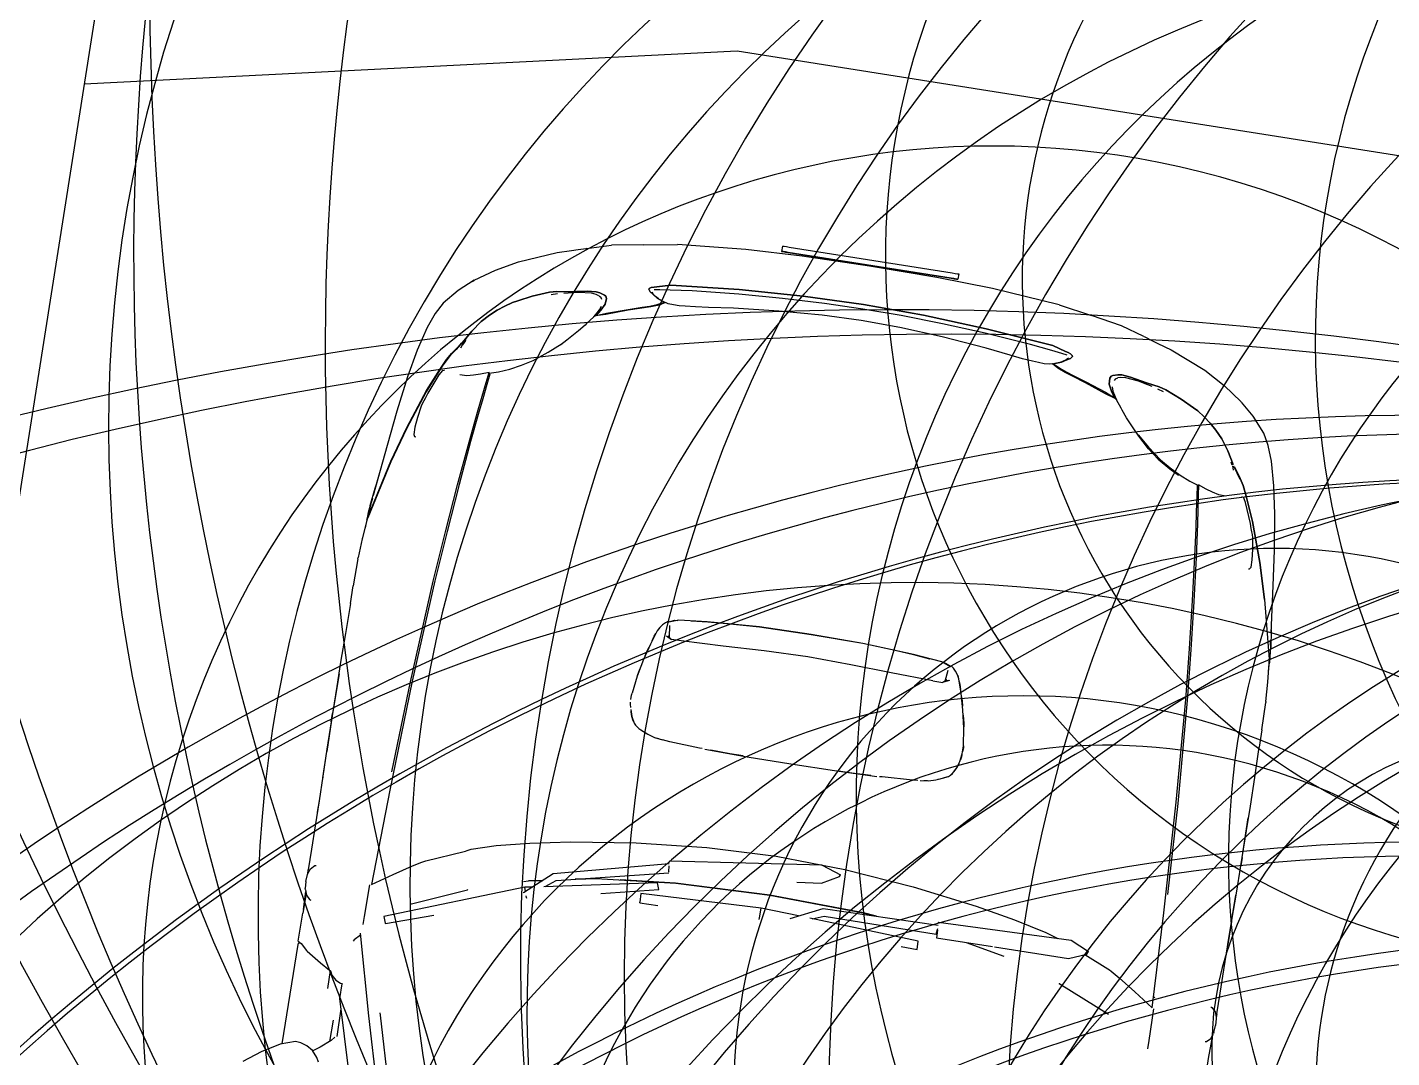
# Model space of a CAD drawing. Extents: x -640655 to -640254, y -1045449 to -1045159.
# Drawn here: x -640395.676 to -640393.116, y -1045413.146 to -1045411.212 of the extents above; entities that cross this region are included whole.
import ezdxf

# ---------------------------------------------------------------- set-up
doc = ezdxf.new("R2010")
doc.units = 0
doc.header["$MEASUREMENT"] = 0
doc.layers.get('0').update_dxf_attribs({"linetype": 'CONTINUOUS'})
doc.layers.add('T_stafaz', color=7, linetype='CONTINUOUS')
doc.layers.add('T_tenka', color=4, linetype='CONTINUOUS')

# ---------------------------------------------------------------- blocks, each defined once
blk = doc.blocks.new('berlingo')
for centre, radius, start, end in [((791.7, -640.6), 1445.3, 90.6429, 101.4903), ((1015.6, -5383.7), 6192.9, 89.33204, 92.22182), ((1175.7, -1363.5), 2163.3, 90.0113, 95.0156), ((1296.5, -1476.7), 2295, 88.1756, 95.2181), ((2970.8, 198992.9), 198201.2, 269.480957, 269.53674), ((1602.3, -63805.3), 64605.2, 89.43053, 90.147803), ((2681.2, -115777.4), 116574.9, 89.722453, 90.214672), ((3028.5, -8780.9), 9599.2, 86.94978, 89.14194), ((1139.6, -55759.4), 56594.8, 87.61417, 87.86707), ((832.2, -1012.1), 1789.2, 94.077, 99.9533), ((1270.4, -5513), 6310.9, 92.57767, 95.14013), ((1369.2, -1215.7), 1997.1, 90.0203, 92.0247), ((2918.2, -12889.5), 13664.7, 87.64612, 89.09985), ((2490, -14813.5), 15572.6, 89.01925, 90.50057), ((3287.1, 22289.7), 21535.4, 269.02659, 269.9787), ((3053, -8945), 9702, 87.01331, 88.66445), ((3398.4, -1684.4), 2449.4, 85.3782, 88.1028), ((-266.3, -7162.8), 8005.2, 76.86454, 78.33351), ((-266.3, -7162.8), 7979.2, 76.86454, 78.33351), ((2166.9, 183025.1), 182377.4, 269.92373, 270.021762), ((4178.6, -1110153.5), 1110803, 90.0650267, 90.1001923), ((-654.9, 198), 4505.8, 359.9999, 5.5819), ((1572.4, -190843.7), 191438.9, 89.597427, 89.990976), ((2957.4, -72957.7), 73548.2, 89.568676, 90.03106), ((855.4, 318.5), 3039.4, 0.7676, 5.5779), ((1684, -78771.6), 79328.6, 89.599454, 90.061356), ((3524.3, 302129.5), 301577.1, 269.755734, 270.021236), ((-48699.4, 212.4), 52432, 359.76785, 0.33917), ((157006.3, 1352.4), 153260.4, 180.309512, 180.505595), ((-1428.5, 273.1), 5226.7, 0.9794, 2.7817), ((510.8, -1964.2), 2461.3, 87.6436, 94.1671), ((536.8, -4065.6), 4561.2, 85.3517, 89.0554), ((-22074.6, 330.7), 25707, 359.93292, 0.37957), ((-18060.8, -172.9), 21888.3, 0.45265, 1.74326), ((922.2, 394.6), 2747.5, 358.3895, 1.532), ((2885.2, 118.7), 2881.8, 173.4242, 178.8356), ((532.8, -3693.7), 4144.6, 87.6658, 92.3342), ((3078.6, 160.1), 3010.4, 175.2562, 179.3068), ((2453.2, 198), 2347.9, 175.244, 180.9331), ((-2596.9, 86), 6400.3, 359.23037, 2.47556), ((-33661.8, -575.2), 37567.9, 0.87733, 1.42535), ((-22176, -277.3), 25995.4, 0.61122, 1.30348), ((7023.8, 54.8), 6934.8, 177.91704, 179.79024), ((4344.2, 6.1), 4207.7, 176.1173, 180.0831), ((4300.9, -211), 3398.2, 172.6656, 176.4408), ((4300.9, -211), 3372.2, 172.6656, 176.4408), ((4681.2, 41), 4615.5, 178.0692, 180.509), ((2132.8, 40.9), 2133.1, 176.3335, 181.0981), ((2132.8, -40.9), 2133.1, 178.9019, 183.6665), ((4681.2, -41), 4615.5, 179.491, 181.9308), ((4300.9, 211), 3372.2, 183.5592, 187.3344), ((157006.3, -1352.4), 153260.4, 179.494405, 179.690488), ((-2596.9, -86), 6400.3, 357.52444, 0.76963), ((-18060.8, 172.9), 21888.3, 358.25674, 359.54735), ((4344.2, -6.1), 4207.7, 179.9169, 183.8827), ((4300.9, 211), 3398.2, 183.5592, 187.3344), ((-48699.4, -212.4), 52432, 359.66083, 0.23215), ((-22176, 277.3), 25995.4, 358.69652, 359.38878), ((-33661.8, 575.2), 37567.9, 358.57465, 359.12267), ((7023.8, -54.8), 6934.8, 180.20976, 182.08296), ((2885.2, -118.7), 2881.8, 181.1644, 186.5758), ((2453.2, -198), 2347.9, 179.0669, 184.756), ((3078.6, -160.1), 3010.4, 180.6932, 184.7438), ((-654.9, -198), 4505.8, 354.4181, 0.0001), ((1631.2, -225.5), 1486.4, 182.5251, 187.5764), ((-22074.6, -330.7), 25707, 359.62043, 0.06708), ((922.2, -394.6), 2747.5, 358.468, 1.6105), ((-1428.5, -273.1), 5226.7, 357.2183, 359.0206), ((855.4, -318.5), 3039.4, 354.4221, 359.2324), ((81.8, -1803.4), 1329.7, 86.0474, 87.8247), ((1684, 78771.6), 79328.6, 269.938644, 270.400546), ((3524.3, -302129.5), 301577.1, 89.978764, 90.244266), ((2957.4, 72957.7), 73548.2, 269.96894, 270.431324), ((1572.4, 190843.7), 191438.9, 270.009024, 270.402573), ((1815.4, -2246.3), 1595.9, 91.6676, 99.8287), ((1897.1, -3089.4), 2441.6, 89.3652, 93.0067), ((2166.9, -183025.1), 182377.4, 89.978238, 90.07627), ((4178.6, 1110153.5), 1110803, 269.8998077, 269.9349733), ((2044.9, -3907.4), 3272.2, 98.8222, 104.6036), ((1753.1, -1692.2), 1016, 91.3621, 99.8903), ((1864.4, -3004.9), 2332.3, 90.7897, 93.3278), ((2006.2, -4102.8), 3434.4, 88.6463, 92.9043), ((2405.5, -1913), 1239.6, 88.7124, 93.1824), ((112.7, -1766), 1094.3, 70.5703, 76.3708), ((-4782.6, -25347.6), 25328.3, 76.29121, 76.45033), ((1485.6, -1301.8), 586, 97.2062, 108.3026), ((1345.2, -804), 901.8, 359.1068, 4.5075), ((-224.7, -766.6), 1593.2, 359.0881, 0.6917), ((2490, 14813.5), 15572.6, 269.49943, 270.98075), ((3287.1, -22289.7), 21535.4, 90.0213, 90.97341), ((2918.2, 12889.5), 13664.7, 270.90015, 272.35388), ((3053, 8945), 9702, 271.33555, 272.98669), ((2243.2, -1815.8), 1040.2, 89.8153, 93.3266), ((1139.6, 55759.4), 56594.8, 272.13293, 272.38583), ((2970.8, -198992.9), 198201.2, 90.46326, 90.519043), ((1602.3, 63805.3), 64605.2, 269.852197, 270.56947), ((2681.2, 115777.4), 116574.9, 269.785328, 270.277547), ((3028.5, 8780.9), 9599.2, 270.85806, 273.05022)]:
    blk.add_arc(centre, radius, start, end)
blk = doc.blocks.new('A$C3F1540E4')
at = {"linetype": 'Continuous'}
for p, q in [((0.4528, 0.6963), (0.3639, 0.6861)), ((0.3923, 0.6743), (0.501, 0.7005)), ((0.4464, 0.6956), (0.48, 0.7001)), ((0.4748, 0.6985), (0.4659, 0.6973)), ((0.4748, 0.6985), (0.4768, 0.6988)), ((0.4768, 0.6988), (0.5081, 0.7019)), ((0.4941, 0.7014), (0.48, 0.7001)), ((0.5081, 0.7019), (0.4941, 0.7014)), ((0.501, 0.7005), (0.5037, 0.7011)), ((0.5037, 0.7011), (0.501, 0.7005)), ((0.5037, 0.7011), (0.5057, 0.7013)), ((0.5057, 0.7013), (0.5037, 0.7011)), ((0.5057, 0.7013), (0.5076, 0.7015)), ((0.5076, 0.7015), (0.5057, 0.7013)), ((0.5085, 0.7016), (0.5065, 0.7013)), ((0.5229, 0.7028), (0.5081, 0.7019)), ((0.5443, 0.7046), (0.5085, 0.7016)), ((0.5805, 0.7068), (0.5443, 0.7046)), ((0.5805, 0.7068), (0.5827, 0.7069)), ((0.6342, 0.7077), (0.5827, 0.7069)), ((0.6342, 0.7077), (0.6674, 0.7075)), ((0.7247, 0.7082), (0.6674, 0.7075)), ((0.7792, 0.7086), (0.7247, 0.7082)), ((0.8253, 0.7087), (0.7792, 0.7086)), ((0.8767, 0.7084), (0.8013, 0.7077)), ((0.8928, 0.7085), (0.8253, 0.7087)), ((0.8767, 0.7084), (0.8928, 0.7085)), ((0.9448, 0.7083), (0.8928, 0.7085)), ((0.9958, 0.708), (0.9448, 0.7083)), ((0.9987, 0.7078), (0.9486, 0.7081)), ((1.0425, 0.7078), (0.9958, 0.708)), ((0.9987, 0.7078), (1.0425, 0.7076)), ((1.0425, 0.7076), (1.0424, 0.7076)), ((1.0643, 0.7077), (1.0425, 0.7078)), ((1.0902, 0.7076), (1.0427, 0.7077)), ((1.1345, 0.7075), (1.0902, 0.7076)), ((1.1738, 0.7075), (1.1345, 0.7075)), ((1.1631, 0.6942), (1.1639, 0.6967)), ((1.1639, 0.6967), (1.1709, 0.7036)), ((1.1709, 0.7036), (1.1806, 0.707)), ((1.1738, 0.7075), (1.1812, 0.7072)), ((1.1806, 0.707), (1.1827, 0.7075)), ((1.1827, 0.7075), (1.196, 0.7085)), ((1.2094, 0.7076), (1.196, 0.7085)), ((1.2094, 0.7076), (1.2115, 0.707)), ((1.2212, 0.7036), (1.2115, 0.707)), ((1.215, 0.7058), (1.2494, 0.7046)), ((1.2281, 0.6967), (1.2212, 0.7036)), ((1.2289, 0.6939), (1.2281, 0.6967)), ((1.2494, 0.7046), (1.2556, 0.7045)), ((1.2556, 0.7045), (1.3088, 0.705)), ((0.2306, 0.6683), (0.1788, 0.6583)), ((0.2976, 0.6782), (0.2306, 0.6683)), ((0.3639, 0.6861), (0.2976, 0.6782)), ((0.3249, 0.6548), (0.3923, 0.6743)), ((0.3923, 0.6743), (0.3249, 0.6548)), ((0.1336, 0.6464), (0.1053, 0.6359)), ((0.1788, 0.6583), (0.1336, 0.6464)), ((0.2507, 0.629), (0.3249, 0.6548)), ((0.3249, 0.6548), (0.2507, 0.629)), ((0.3222, 0.6399), (0.303, 0.6377)), ((0.3359, 0.6398), (0.3222, 0.6399)), ((0.0841, 0.6239), (0.0557, 0.5997)), ((0.1053, 0.6359), (0.0841, 0.6239)), ((0.2057, 0.6098), (0.2507, 0.629)), ((0.2507, 0.629), (0.2057, 0.6098)), ((0.2554, 0.6257), (0.2179, 0.6107)), ((0.2642, 0.6289), (0.2554, 0.6257)), ((0.2702, 0.631), (0.2642, 0.6289)), ((0.2751, 0.6326), (0.2702, 0.631)), ((0.2814, 0.6342), (0.2751, 0.6326)), ((0.303, 0.6377), (0.2814, 0.6342)), ((0.3393, 0.6376), (0.3359, 0.6398)), ((0.3397, 0.6352), (0.3393, 0.6376)), ((0.0557, 0.5997), (0.0328, 0.5733)), ((0.1631, 0.5856), (0.1747, 0.5934)), ((0.1769, 0.594), (0.1658, 0.5865)), ((0.1747, 0.5934), (0.1871, 0.6015)), ((0.1871, 0.6015), (0.1747, 0.5934)), ((0.1871, 0.6015), (0.2057, 0.6098)), ((0.2057, 0.6098), (0.1871, 0.6015)), ((0.2078, 0.6015), (0.2089, 0.6045)), ((0.2097, 0.6058), (0.2089, 0.6045)), ((0.2129, 0.6081), (0.2097, 0.6058)), ((0.2179, 0.6107), (0.2129, 0.6081)), ((1.1832, 0.5888), (1.2435, 0.5895)), ((1.2435, 0.5895), (1.259, 0.5896)), ((0.0071, 0.5366), (0.0322, 0.573)), ((0.127, 0.5624), (0.1511, 0.5767)), ((0.1511, 0.5767), (0.127, 0.5624)), ((0.1524, 0.5747), (0.147, 0.5719)), ((0.1563, 0.5799), (0.1537, 0.578)), ((0.1538, 0.5754), (0.1617, 0.578)), ((0.155, 0.5799), (0.1631, 0.5856)), ((0.1658, 0.5865), (0.1563, 0.5799)), ((0.2119, 0.5721), (0.2117, 0.5587)), ((0.7935, 0.5702), (0.6007, 0.5577)), ((0.6019, 0.5608), (0.7955, 0.5732)), ((1.0024, 0.5799), (0.7935, 0.5702)), ((0.7955, 0.5732), (0.9674, 0.5814)), ((1.182, 0.5857), (1.0024, 0.5799)), ((1.1574, 0.5491), (1.182, 0.5857)), ((1.1623, 0.5881), (1.1604, 0.585)), ((0.0924, 0.5343), (0.1066, 0.5482)), ((0.1066, 0.5482), (0.0924, 0.5343)), ((0.1066, 0.5482), (0.127, 0.5624)), ((0.127, 0.5624), (0.1066, 0.5482)), ((0.2085, 0.5466), (0.2045, 0.5337)), ((0.2117, 0.5587), (0.2085, 0.5466)), ((0.4151, 0.5411), (0.3324, 0.5325)), ((0.334, 0.5352), (0.4165, 0.5439)), ((0.5056, 0.5496), (0.4151, 0.5411)), ((0.4165, 0.5439), (0.4165, 0.5439)), ((0.4166, 0.544), (0.5069, 0.5526)), ((0.4166, 0.544), (0.4166, 0.544)), ((0.6007, 0.5577), (0.5056, 0.5496)), ((0.5069, 0.5526), (0.6019, 0.5608)), ((1.136, 0.5157), (1.1574, 0.5491)), ((-0.0152, 0.4962), (0.0071, 0.5366)), ((0.0712, 0.5086), (0.081, 0.5215)), ((0.081, 0.5215), (0.0712, 0.5086)), ((0.081, 0.5215), (0.0924, 0.5343)), ((0.0924, 0.5343), (0.081, 0.5215)), ((0.1947, 0.5009), (0.2002, 0.5184)), ((0.2045, 0.5337), (0.199, 0.5185)), ((0.199, 0.5185), (0.2184, 0.5209)), ((0.199, 0.5183), (0.199, 0.5185)), ((0.199, 0.5185), (0.1993, 0.5185)), ((0.2218, 0.5192), (0.1996, 0.5165)), ((0.2002, 0.5184), (0.2003, 0.5187)), ((0.2184, 0.5209), (0.2712, 0.5278)), ((0.2494, 0.5226), (0.2218, 0.5192)), ((0.2801, 0.5264), (0.2494, 0.5226)), ((0.2712, 0.5278), (0.334, 0.5352)), ((0.3324, 0.5325), (0.2801, 0.5264)), ((1.1259, 0.499), (1.136, 0.5157)), ((-0.0433, 0.4277), (-0.0152, 0.4962)), ((0.0577, 0.4862), (0.0619, 0.4954)), ((0.0619, 0.4954), (0.0577, 0.4862)), ((0.0619, 0.4954), (0.0712, 0.5086)), ((0.0712, 0.5086), (0.0619, 0.4954)), ((0.1863, 0.4812), (0.1947, 0.5009)), ((1.1029, 0.4455), (1.1227, 0.4926)), ((1.1227, 0.4926), (1.1241, 0.496)), ((1.1241, 0.496), (1.1259, 0.499)), ((1.1638, 0.4065), (1.2062, 0.5066)), ((0.0324, 0.4301), (0.0449, 0.4611)), ((0.0449, 0.4611), (0.0324, 0.4301)), ((0.0449, 0.4611), (0.0577, 0.4862)), ((0.0577, 0.4862), (0.0449, 0.4611)), ((0.1759, 0.4606), (0.1863, 0.4812)), ((0.1779, 0.4606), (0.1869, 0.4784)), ((0.144, 0.4147), (0.1635, 0.4405)), ((0.1631, 0.4362), (0.1468, 0.4151)), ((0.1631, 0.4362), (0.163, 0.4361)), ((0.1631, 0.4362), (0.1779, 0.4606)), ((0.1635, 0.4405), (0.1759, 0.4606)), ((1.0802, 0.4162), (1.0962, 0.4516)), ((1.1013, 0.4494), (1.0962, 0.4516)), ((1.115, 0.4166), (1.1013, 0.4494)), ((-0.0514, 0.4014), (-0.0433, 0.4277)), ((0.0255, 0.3937), (0.0289, 0.4168)), ((0.0289, 0.4168), (0.0255, 0.3937)), ((0.0289, 0.4168), (0.0324, 0.4301)), ((0.0324, 0.4301), (0.0289, 0.4168)), ((0.0365, 0.426), (0.0332, 0.4149)), ((0.124, 0.3915), (0.144, 0.4147)), ((0.1468, 0.4151), (0.1262, 0.3936)), ((1.0859, 0.1651), (1.0802, 0.4162)), ((1.1152, 0.276), (1.115, 0.4166)), ((-0.0596, 0.3752), (-0.0551, 0.3895)), ((-0.0551, 0.3895), (-0.0514, 0.4014)), ((0.0229, 0.3806), (0.0255, 0.3937)), ((0.0255, 0.3937), (0.0229, 0.3806)), ((0.0286, 0.3951), (0.0242, 0.3765)), ((0.0305, 0.4035), (0.0286, 0.3951)), ((0.1262, 0.3936), (0.1159, 0.3838)), ((1.0734, 0.3667), (1.0808, 0.3905)), ((1.1636, 0.4061), (1.1638, 0.4065)), ((-0.0601, 0.3733), (-0.0733, 0.3292)), ((-0.0601, 0.3733), (-0.0596, 0.3752)), ((0.0177, 0.344), (0.019, 0.3607)), ((0.019, 0.3607), (0.0177, 0.344)), ((0.019, 0.3607), (0.0229, 0.3806)), ((0.0229, 0.3806), (0.019, 0.3607)), ((0.0242, 0.3765), (0.0217, 0.352)), ((0.0957, 0.3652), (0.0828, 0.3546)), ((0.1041, 0.3729), (0.0957, 0.3652)), ((0.1159, 0.3838), (0.1041, 0.3729)), ((1.059, 0.3049), (1.0734, 0.3667)), ((0.0184, 0.3366), (0.0177, 0.344)), ((0.0177, 0.344), (0.0184, 0.3366)), ((0.0215, 0.3274), (0.0184, 0.3366)), ((0.0184, 0.3366), (0.0215, 0.3274)), ((0.0217, 0.352), (0.0228, 0.3426)), ((0.0228, 0.3426), (0.0245, 0.3376)), ((0.0248, 0.3367), (0.0274, 0.3325)), ((0.0503, 0.331), (0.0628, 0.3389)), ((0.0505, 0.3323), (0.06, 0.3377)), ((0.062, 0.3369), (0.0507, 0.3297)), ((0.0507, 0.3297), (0.062, 0.3369)), ((0.0525, 0.3333), (0.0522, 0.3332)), ((0.0531, 0.3336), (0.0525, 0.3333)), ((0.0544, 0.3186), (0.062, 0.3369)), ((0.063, 0.3387), (0.0572, 0.3191)), ((0.06, 0.3377), (0.065, 0.341)), ((0.0618, 0.3365), (0.0624, 0.3366)), ((0.062, 0.3369), (0.0628, 0.3389)), ((0.0623, 0.3377), (0.0628, 0.338)), ((0.0624, 0.338), (0.0629, 0.3382)), ((0.0628, 0.3389), (0.0634, 0.3391)), ((0.0655, 0.3415), (0.063, 0.3387)), ((0.0793, 0.3522), (0.0655, 0.3415)), ((0.0828, 0.3546), (0.0793, 0.3522)), ((-0.0733, 0.3292), (-0.0833, 0.2702)), ((0.0233, 0.3246), (0.0215, 0.3274)), ((0.0215, 0.3274), (0.0233, 0.3246)), ((0.0272, 0.3227), (0.0233, 0.3246)), ((0.0233, 0.3246), (0.0272, 0.3227)), ((0.0383, 0.3234), (0.0272, 0.3227)), ((0.0272, 0.3227), (0.0383, 0.3234)), ((0.0274, 0.3325), (0.03, 0.3311)), ((0.0507, 0.3297), (0.0383, 0.3234)), ((0.0383, 0.3234), (0.0507, 0.3297)), ((0.041, 0.2792), (0.0544, 0.3186)), ((0.0428, 0.3297), (0.0505, 0.3323)), ((0.0572, 0.3191), (0.0428, 0.2792)), ((1.0451, 0.23), (1.059, 0.3049)), ((1.1153, 0.2224), (1.1297, 0.2962)), ((-0.0939, 0.207), (-0.0833, 0.2702)), ((0.0328, 0.2541), (0.041, 0.2792)), ((0.0428, 0.2792), (0.0348, 0.2545)), ((1.1154, 0.1657), (1.1152, 0.2722)), ((-0.0164, 0.2072), (-0.0094, 0.2329)), ((-0.0094, 0.2329), (-0.0164, 0.2072)), ((-0.0094, 0.2329), (-0.0079, 0.2379)), ((-0.0079, 0.2379), (-0.0094, 0.2329)), ((-0.0079, 0.2379), (-0.0062, 0.2429)), ((-0.0062, 0.2429), (-0.0079, 0.2379)), ((-0.0062, 0.2429), (-0.0037, 0.2465)), ((-0.0037, 0.2465), (-0.0062, 0.2429)), ((-0.003, 0.2366), (-0.0047, 0.2264)), ((-0.0037, 0.2465), (-0.0022, 0.2469)), ((-0.0022, 0.2469), (-0.0037, 0.2465)), ((-0.0022, 0.2469), (0.0021, 0.2437)), ((0.0021, 0.2437), (-0.0022, 0.2469)), ((0.002, 0.2401), (0.0062, 0.2366)), ((0.0021, 0.2437), (0.006, 0.2377)), ((0.006, 0.2377), (0.0021, 0.2437)), ((0.006, 0.2377), (0.0118, 0.2286)), ((0.0118, 0.2286), (0.006, 0.2377)), ((0.0062, 0.2366), (0.01, 0.2302)), ((0.0236, 0.227), (0.0285, 0.24)), ((0.0296, 0.2379), (0.0239, 0.2233)), ((0.0285, 0.24), (0.0328, 0.2541)), ((0.0348, 0.2545), (0.0296, 0.2379)), ((-0.0939, 0.207), (-0.1047, 0.0792)), ((-0.0282, 0.0792), (-0.0164, 0.2072)), ((-0.0164, 0.2072), (-0.0282, 0.0792)), ((-0.0071, 0.2071), (-0.0121, 0.1659)), ((-0.0047, 0.2264), (-0.0071, 0.2071)), ((0.01, 0.2302), (0.0128, 0.226)), ((0.0118, 0.2286), (0.0162, 0.2167)), ((0.0162, 0.2167), (0.0118, 0.2286)), ((0.0162, 0.2167), (0.017, 0.214)), ((0.017, 0.214), (0.0162, 0.2167)), ((0.017, 0.214), (0.0236, 0.227)), ((0.0186, 0.214), (0.017, 0.214)), ((0.0239, 0.2233), (0.0175, 0.2121)), ((0.0175, 0.2121), (0.0189, 0.207)), ((0.0184, 0.214), (0.0185, 0.2138)), ((0.0189, 0.207), (0.0196, 0.1969)), ((1.0277, 0.1077), (1.0451, 0.23)), ((0.0193, 0.1859), (0.0184, 0.1743)), ((0.0196, 0.1969), (0.0193, 0.1859)), ((-0.0121, 0.1659), (-0.0196, 0.0785)), ((0.0167, 0.1551), (0.014, 0.131)), ((0.0184, 0.1743), (0.0167, 0.1551)), ((0.7184, 0.1547), (0.6855, 0.148)), ((0.7098, 0.1533), (0.7166, 0.1543)), ((0.7514, 0.1594), (0.7184, 0.1547)), ((0.7671, 0.1596), (0.7514, 0.1594)), ((0.7515, 0.1594), (0.7549, 0.1598)), ((0.7549, 0.1598), (0.7632, 0.1595)), ((0.7817, 0.1572), (0.7671, 0.1596)), ((0.7687, 0.1593), (0.7724, 0.1592)), ((0.7724, 0.1592), (0.7782, 0.1578)), ((0.7948, 0.1528), (0.7817, 0.1572)), ((0.7851, 0.1561), (0.7863, 0.1558)), ((0.7863, 0.1558), (0.7947, 0.1529)), ((1.0859, 0.1651), (1.0879, 0.1649)), ((1.0941, -0.0527), (1.0915, 0.1652)), ((1.1059, 0.1645), (1.0978, 0.1654)), ((1.1009, 0.1651), (1.1154, 0.1657)), ((1.1046, 0.1646), (1.1047, 0.1653)), ((1.1087, 0.1642), (1.1059, 0.1645)), ((1.108, -0.0485), (1.1087, 0.1642)), ((0.014, 0.131), (0.0081, 0.0847)), ((0.6286, 0.1309), (0.6216, 0.1274)), ((0.6232, 0.1282), (0.6238, 0.1286)), ((0.6238, 0.1286), (0.6251, 0.1291)), ((0.6549, 0.14), (0.6286, 0.1309)), ((0.6338, 0.1327), (0.6392, 0.1349)), ((0.6392, 0.1349), (0.6482, 0.1377)), ((0.6855, 0.148), (0.6549, 0.14)), ((0.6615, 0.1417), (0.6694, 0.1441)), ((0.6694, 0.1441), (0.6785, 0.1462)), ((0.6951, 0.15), (0.7098, 0.1533)), ((0.7947, 0.1529), (0.8022, 0.149)), ((0.806, 0.147), (0.7948, 0.1528)), ((0.8022, 0.149), (0.803, 0.1486)), ((0.8099, 0.1439), (0.806, 0.147)), ((0.8068, 0.1464), (0.8079, 0.1457)), ((0.8079, 0.1457), (0.8084, 0.1451)), ((0.8126, 0.1405), (0.8099, 0.1439)), ((0.8146, 0.1367), (0.8126, 0.1405)), ((0.8136, 0.1385), (0.8146, 0.1372)), ((0.8146, 0.1372), (0.8202, 0.1254)), ((0.8168, 0.1325), (0.8146, 0.1367)), ((0.8228, 0.118), (0.8168, 0.1325)), ((1.1269, 0.133), (1.1164, -0.0748)), ((1.143, 0.1335), (1.1269, 0.133)), ((1.1421, 0.1028), (1.143, 0.1335)), ((0.609, 0.1122), (0.6023, 0.0944)), ((0.6035, 0.1018), (0.608, 0.1123)), ((0.6109, 0.1181), (0.6069, 0.1129)), ((0.6069, 0.1129), (0.6088, 0.1118)), ((0.6158, 0.123), (0.6109, 0.1181)), ((0.6114, 0.1188), (0.6113, 0.1186)), ((0.6116, 0.1188), (0.6114, 0.1188)), ((0.6216, 0.1274), (0.6158, 0.123)), ((0.6371, 0.1063), (0.6159, 0.109)), ((0.6342, 0.1094), (0.6394, 0.1039)), ((0.6342, 0.1094), (0.6342, 0.1094)), ((0.6349, 0.1145), (0.6401, 0.1022)), ((0.6351, 0.1125), (0.6376, 0.1081)), ((0.6351, 0.1125), (0.6351, 0.1125)), ((0.6398, 0.0838), (0.6401, 0.1025)), ((0.8202, 0.1254), (0.8213, 0.1217)), ((0.8267, 0.1046), (0.8228, 0.118)), ((0.8288, 0.0896), (0.8267, 0.1046)), ((0.8269, 0.1029), (0.8273, 0.1017)), ((1.0155, -0.0241), (1.0277, 0.1077)), ((-0.1047, 0.0792), (-0.1087, -0.0274)), ((-0.0348, -0.0413), (-0.0282, 0.0792)), ((-0.0282, 0.0792), (-0.0348, -0.0413)), ((-0.0196, 0.0785), (-0.0244, -0.0032)), ((0.0081, 0.0847), (0, 0)), ((0.6023, 0.0944), (0.5968, 0.04)), ((0.6028, 0.0959), (0.6035, 0.1018)), ((0.6398, 0.0838), (0.6375, 0.0043)), ((0.8273, 0.1017), (0.8279, 0.0962)), ((0.8291, 0.0848), (0.8302, 0.0752)), ((0.5968, 0.0402), (0.6, 0.0712)), ((0.6, 0.0712), (0.6, 0.0715)), ((0.8302, 0.0752), (0.8332, 0.0181)), ((0.5968, 0.04), (0.5912, -0.0569)), ((0.5944, 0.0046), (0.5968, 0.0402)), ((1.0903, 0.0228), (1.0929, 0.0482)), ((1.0929, 0.0482), (1.0904, 0.023)), ((-0.1217, 0.0096), (-0.1217, 0.0122)), ((-0.1217, 0.0122), (-0.1115, 0.012)), ((-0.1217, 0.0051), (-0.1217, 0.0096)), ((-0.1217, -0.0005), (-0.1217, 0.0051)), ((-0.1115, 0.012), (-0.1115, 0.0092)), ((-0.1115, 0.0094), (-0.1115, 0.012)), ((-0.1115, 0.0049), (-0.1115, 0.0094)), ((-0.1115, 0.0092), (-0.1115, 0.0045)), ((-0.1115, -0.0004), (-0.1115, 0.0049)), ((-0.1115, 0.0045), (-0.1115, -0.0006)), ((0, 0), (-0.0051, -0.0816)), ((0.5911, -0.057), (0.5944, 0.0046)), ((0.6375, 0.0043), (0.6342, -0.0729)), ((0.8332, 0.0181), (0.8334, 0.0131)), ((0.8352, -0.0726), (0.8337, 0.008)), ((1.0904, 0.023), (1.0853, -0.1553)), ((1.0853, -0.1553), (1.0903, 0.0228)), ((-0.1217, -0.3101), (-0.1217, -0.0005)), ((-0.1115, -0.3101), (-0.1115, -0.0004)), ((-0.1115, -0.0006), (-0.1115, -0.3101)), ((-0.0244, -0.0032), (-0.0274, -0.0825)), ((0.8339, -0.0032), (0.8351, -0.0396)), ((1.0109, -0.1553), (1.0155, -0.0241)), ((-0.1087, -0.0274), (-0.11, -0.1553)), ((-0.037, -0.1553), (-0.0348, -0.0413)), ((-0.0348, -0.0413), (-0.037, -0.1553)), ((0.8351, -0.0396), (0.8351, -0.065)), ((1.014, -0.0672), (1.0267, -0.0305)), ((1.0303, -0.0322), (1.0267, -0.0305)), ((1.0481, -0.0633), (1.0303, -0.0322)), ((1.1166, -0.0704), (1.108, -0.0485)), ((0.5912, -0.0569), (0.5897, -0.1553)), ((0.5897, -0.1553), (0.5911, -0.057)), ((0.6342, -0.0729), (0.6325, -0.1553)), ((0.8354, -0.1553), (0.8352, -0.0726)), ((1.0509, -0.3518), (1.014, -0.0677)), ((1.0532, -0.1092), (1.0481, -0.0633)), ((1.1222, -0.1108), (1.0941, -0.0527)), ((-0.0274, -0.0825), (-0.0284, -0.1553)), ((-0.0051, -0.0816), (-0.0069, -0.1553)), ((1.1153, -0.0965), (1.1117, -0.1679)), ((1.1222, -0.1108), (1.1226, -0.1108)), ((-0.11, -0.1553), (-0.1087, -0.2833)), ((-0.0348, -0.2693), (-0.037, -0.1553)), ((-0.037, -0.1553), (-0.0348, -0.2693)), ((-0.0284, -0.1553), (-0.0274, -0.2281)), ((-0.0069, -0.1553), (-0.0051, -0.229)), ((0.5897, -0.1553), (0.5912, -0.2536)), ((0.5911, -0.2536), (0.5897, -0.1553)), ((0.6325, -0.1553), (0.6342, -0.2377)), ((0.8352, -0.238), (0.8354, -0.1553)), ((1.0155, -0.2865), (1.0109, -0.1553)), ((1.0903, -0.3334), (1.0853, -0.1553)), ((1.0853, -0.1553), (1.0904, -0.3336)), ((1.1117, -0.1679), (1.1203, -0.395)), ((1.1302, -0.1683), (1.1117, -0.1679)), ((1.1332, -0.1682), (1.1302, -0.1683)), ((-0.0274, -0.2281), (-0.0244, -0.3074)), ((-0.0051, -0.229), (0, -0.3106)), ((0.5944, -0.3152), (0.5911, -0.2536)), ((0.5912, -0.2536), (0.5969, -0.3516)), ((0.6342, -0.2377), (0.6375, -0.3149)), ((0.8337, -0.3186), (0.8352, -0.238)), ((0.8351, -0.2457), (0.8351, -0.271)), ((-0.0282, -0.3898), (-0.0348, -0.2693)), ((-0.0348, -0.2693), (-0.0282, -0.3898)), ((0.8351, -0.271), (0.8339, -0.3074)), ((-0.1087, -0.2833), (-0.1047, -0.3898)), ((1.0277, -0.4183), (1.0155, -0.2865)), ((-0.1217, -0.315), (-0.1217, -0.3101)), ((-0.1217, -0.3195), (-0.1217, -0.315)), ((-0.1217, -0.3227), (-0.1217, -0.3195)), ((-0.1217, -0.3227), (-0.1115, -0.3227)), ((-0.1217, -0.3227), (-0.1115, -0.3228)), ((-0.1115, -0.315), (-0.1115, -0.3101)), ((-0.1115, -0.3101), (-0.1115, -0.3155)), ((-0.1115, -0.3197), (-0.1115, -0.315)), ((-0.1115, -0.3155), (-0.1115, -0.3199)), ((-0.1115, -0.3227), (-0.1115, -0.3197)), ((-0.1115, -0.3199), (-0.1115, -0.3228)), ((-0.1115, -0.3228), (-0.1115, -0.3227)), ((-0.0244, -0.3074), (-0.0196, -0.3891)), ((0, -0.3106), (0.0081, -0.3954)), ((0.5968, -0.3508), (0.5944, -0.3152)), ((0.6375, -0.3149), (0.6398, -0.3944)), ((0.8332, -0.3287), (0.8302, -0.3858)), ((0.8334, -0.3237), (0.8332, -0.3287)), ((0.5999, -0.3817), (0.5968, -0.3508)), ((0.5969, -0.3516), (0.6023, -0.405)), ((1.0509, -0.3518), (1.0542, -0.3516)), ((1.1088, -0.563), (1.0563, -0.3511)), ((1.0714, -0.3492), (1.0605, -0.3505)), ((1.0722, -0.3489), (1.0714, -0.3492)), ((1.1209, -0.5554), (1.0733, -0.3489)), ((1.1053, -0.4821), (1.0903, -0.3334)), ((1.0904, -0.3336), (1.1008, -0.4371)), ((1.1072, -0.3628), (1.0955, -0.3673)), ((1.0955, -0.3673), (1.1358, -0.5765)), ((1.132, -0.4693), (1.1072, -0.3628)), ((1.1374, -0.3943), (1.137, -0.3603)), ((-0.1047, -0.3898), (-0.0939, -0.5176)), ((-0.0164, -0.5179), (-0.0282, -0.3898)), ((-0.0282, -0.3898), (-0.0164, -0.5179)), ((-0.0196, -0.3891), (-0.0121, -0.4766)), ((0.0081, -0.3954), (0.014, -0.4416)), ((0.6023, -0.405), (0.609, -0.4229)), ((0.6035, -0.4124), (0.6028, -0.4065)), ((0.6398, -0.3944), (0.6401, -0.4128)), ((0.8267, -0.4152), (0.8288, -0.4002)), ((0.8279, -0.4068), (0.8273, -0.4123)), ((0.8302, -0.3858), (0.8288, -0.4002)), ((1.1203, -0.395), (1.1364, -0.3945)), ((1.1374, -0.3943), (1.1364, -0.3945)), ((0.608, -0.4229), (0.6035, -0.4124)), ((0.6088, -0.4224), (0.6069, -0.4235)), ((0.6069, -0.4235), (0.6109, -0.4287)), ((0.6109, -0.4287), (0.6158, -0.4336)), ((0.6113, -0.4292), (0.6114, -0.4294)), ((0.6114, -0.4294), (0.6116, -0.4294)), ((0.6367, -0.4173), (0.6148, -0.4198)), ((0.6158, -0.4336), (0.6216, -0.438)), ((0.6342, -0.42), (0.6393, -0.4144)), ((0.6351, -0.4231), (0.6401, -0.4128)), ((0.8168, -0.4431), (0.8228, -0.4286)), ((0.8228, -0.4286), (0.8267, -0.4152)), ((1.0451, -0.5406), (1.0277, -0.4183)), ((0.014, -0.4416), (0.0167, -0.4657)), ((0.6216, -0.438), (0.6286, -0.4415)), ((0.6238, -0.4392), (0.6232, -0.4388)), ((0.6251, -0.4398), (0.6238, -0.4392)), ((0.6286, -0.4415), (0.6549, -0.4506)), ((0.6392, -0.4456), (0.6338, -0.4433)), ((0.6482, -0.4483), (0.6392, -0.4456)), ((0.6549, -0.4506), (0.6855, -0.4586)), ((0.6694, -0.4547), (0.6615, -0.4523)), ((0.6785, -0.4568), (0.6694, -0.4547)), ((0.6855, -0.4586), (0.7184, -0.4653)), ((0.7098, -0.4639), (0.6951, -0.4606)), ((0.8022, -0.4597), (0.7947, -0.4635)), ((0.7948, -0.4634), (0.806, -0.4576)), ((0.8035, -0.4589), (0.8022, -0.4597)), ((0.806, -0.4576), (0.8099, -0.4545)), ((0.8099, -0.4545), (0.8146, -0.4473)), ((0.8146, -0.4473), (0.8168, -0.4431)), ((-0.0121, -0.4766), (-0.0071, -0.5178)), ((0.0167, -0.4657), (0.0184, -0.485)), ((0.0184, -0.485), (0.0193, -0.4965)), ((0.7166, -0.4649), (0.7098, -0.4639)), ((0.7184, -0.4653), (0.7514, -0.47)), ((0.7549, -0.4705), (0.7515, -0.47)), ((0.7635, -0.4702), (0.7549, -0.4705)), ((0.7724, -0.4698), (0.7685, -0.47)), ((0.7784, -0.4683), (0.7724, -0.4698)), ((0.7817, -0.4678), (0.7948, -0.4634)), ((0.7863, -0.4664), (0.785, -0.4667)), ((0.7947, -0.4635), (0.7863, -0.4664)), ((1.1053, -0.4817), (1.1129, -0.5208)), ((1.1128, -0.5202), (1.1053, -0.4821)), ((0.0196, -0.5075), (0.0189, -0.5176)), ((0.0193, -0.4965), (0.0196, -0.5075)), ((-0.0833, -0.5808), (-0.0939, -0.5176)), ((-0.0094, -0.5435), (-0.0164, -0.5179)), ((-0.0164, -0.5179), (-0.0094, -0.5435)), ((-0.0071, -0.5178), (-0.0047, -0.5371)), ((-0.0047, -0.5371), (-0.003, -0.5473)), ((0.0128, -0.5366), (0.01, -0.5409)), ((0.0162, -0.5273), (0.0118, -0.5392)), ((0.0118, -0.5392), (0.0162, -0.5273)), ((0.017, -0.5246), (0.0162, -0.5273)), ((0.0162, -0.5273), (0.017, -0.5246)), ((0.0236, -0.5376), (0.017, -0.5246)), ((0.017, -0.5246), (0.0186, -0.5246)), ((0.0189, -0.5176), (0.0175, -0.5227)), ((0.0175, -0.5227), (0.0239, -0.5339)), ((0.0185, -0.5245), (0.0185, -0.5246)), ((0.0239, -0.5339), (0.0296, -0.5485)), ((-0.0079, -0.5485), (-0.0094, -0.5435)), ((-0.0094, -0.5435), (-0.0079, -0.5485)), ((-0.0062, -0.5536), (-0.0079, -0.5485)), ((-0.0079, -0.5485), (-0.0062, -0.5536)), ((-0.0037, -0.5572), (-0.0062, -0.5536)), ((-0.0062, -0.5536), (-0.0037, -0.5572)), ((-0.0022, -0.5576), (-0.0037, -0.5572)), ((-0.0037, -0.5572), (-0.0022, -0.5576)), ((0.0021, -0.5543), (-0.0022, -0.5576)), ((-0.0022, -0.5576), (0.0021, -0.5543)), ((0.0062, -0.5472), (0.002, -0.5507)), ((0.006, -0.5483), (0.0021, -0.5543)), ((0.0021, -0.5543), (0.006, -0.5483)), ((0.0118, -0.5392), (0.006, -0.5483)), ((0.006, -0.5483), (0.0118, -0.5392)), ((0.01, -0.5409), (0.0062, -0.5472)), ((0.0285, -0.5506), (0.0236, -0.5376)), ((0.0328, -0.5647), (0.0285, -0.5506)), ((0.0296, -0.5485), (0.0348, -0.5651)), ((1.059, -0.6155), (1.0451, -0.5406)), ((1.1528, -0.6125), (1.1088, -0.563)), ((1.1354, -0.5745), (1.1209, -0.5554)), ((-0.0833, -0.5808), (-0.0733, -0.6399)), ((0.041, -0.5899), (0.0328, -0.5647)), ((0.0348, -0.5651), (0.0428, -0.5898)), ((1.1297, -0.6069), (1.1246, -0.5807)), ((1.1246, -0.5807), (1.1297, -0.6068)), ((0.0544, -0.6292), (0.041, -0.5899)), ((0.0428, -0.5898), (0.0572, -0.6297)), ((1.1297, -0.6068), (1.1297, -0.6069)), ((1.1324, -0.6156), (1.1297, -0.6069)), ((1.1399, -0.5979), (1.1425, -0.6117)), ((1.15, -0.6093), (1.1425, -0.6117)), ((1.1425, -0.6117), (1.238, -0.8643)), ((1.1528, -0.6125), (1.1533, -0.6124)), ((1.1607, -0.6058), (1.158, -0.6067)), ((1.1628, -0.6048), (1.1607, -0.6058)), ((1.1628, -0.6048), (1.1607, -0.6058)), ((0.0215, -0.6381), (0.0184, -0.6472)), ((0.0184, -0.6472), (0.0215, -0.6381)), ((0.0233, -0.6352), (0.0215, -0.6381)), ((0.0215, -0.6381), (0.0233, -0.6352)), ((0.0272, -0.6333), (0.0233, -0.6352)), ((0.0233, -0.6352), (0.0272, -0.6333)), ((0.0383, -0.634), (0.0272, -0.6333)), ((0.0272, -0.6333), (0.0383, -0.634)), ((0.0507, -0.6403), (0.0383, -0.634)), ((0.0383, -0.634), (0.0507, -0.6403)), ((0.062, -0.6475), (0.0544, -0.6292)), ((0.0572, -0.6297), (0.063, -0.6493)), ((1.0734, -0.6773), (1.059, -0.6155)), ((-0.0599, -0.6849), (-0.0733, -0.6399)), ((0.0184, -0.6472), (0.0177, -0.6546)), ((0.0177, -0.6546), (0.0184, -0.6472)), ((0.0177, -0.6546), (0.019, -0.6713)), ((0.019, -0.6713), (0.0177, -0.6546)), ((0.0228, -0.6533), (0.0217, -0.6627)), ((0.0217, -0.6627), (0.0242, -0.6871)), ((0.0245, -0.6482), (0.0228, -0.6533)), ((0.0274, -0.6431), (0.0248, -0.6473)), ((0.0302, -0.6417), (0.0274, -0.6431)), ((0.0505, -0.6429), (0.0428, -0.6403)), ((0.06, -0.6483), (0.0505, -0.6429)), ((0.062, -0.6475), (0.0507, -0.6403)), ((0.0507, -0.6403), (0.062, -0.6475)), ((0.0651, -0.6516), (0.06, -0.6483)), ((0.0628, -0.6495), (0.062, -0.6475)), ((0.0634, -0.6497), (0.0628, -0.6495)), ((0.063, -0.6493), (0.0655, -0.6522)), ((0.0655, -0.6522), (0.0793, -0.6628)), ((0.0793, -0.6628), (0.0828, -0.6652)), ((0.0828, -0.6652), (0.0957, -0.6758)), ((-0.0596, -0.6858), (-0.0601, -0.684)), ((-0.0551, -0.7002), (-0.0596, -0.6858)), ((0.019, -0.6713), (0.0229, -0.6912)), ((0.0229, -0.6912), (0.019, -0.6713)), ((0.0242, -0.6871), (0.0286, -0.7057)), ((0.0957, -0.6758), (0.1041, -0.6836)), ((0.1041, -0.6836), (0.1159, -0.6945)), ((1.0874, -0.7223), (1.0734, -0.6773)), ((-0.0514, -0.712), (-0.0551, -0.7002)), ((-0.0433, -0.7383), (-0.0514, -0.712)), ((0.0229, -0.6912), (0.0255, -0.7043)), ((0.0255, -0.7043), (0.0229, -0.6912)), ((0.0255, -0.7043), (0.0289, -0.7274)), ((0.0289, -0.7274), (0.0255, -0.7043)), ((0.0286, -0.7057), (0.0305, -0.7141)), ((0.1159, -0.6945), (0.1262, -0.7042)), ((0.144, -0.7253), (0.1238, -0.702)), ((-0.0152, -0.8069), (-0.0433, -0.7383)), ((0.0289, -0.7274), (0.0324, -0.7408)), ((0.0324, -0.7408), (0.0289, -0.7274)), ((0.0324, -0.7408), (0.0449, -0.7717)), ((0.0449, -0.7717), (0.0324, -0.7408)), ((0.0332, -0.7256), (0.0364, -0.7366)), ((0.1635, -0.7511), (0.144, -0.7253)), ((1.0894, -0.7258), (1.0874, -0.7223)), ((1.0915, -0.7294), (1.0894, -0.7258)), ((1.093, -0.7323), (1.0915, -0.7294)), ((1.0939, -0.7345), (1.093, -0.7323)), ((1.1227, -0.8032), (1.0939, -0.7345)), ((1.1638, -0.7171), (1.1636, -0.7167)), ((1.2062, -0.8172), (1.1638, -0.7171)), ((0.1759, -0.7712), (0.1635, -0.7511)), ((0.0449, -0.7717), (0.0577, -0.7968)), ((0.0577, -0.7968), (0.0449, -0.7717)), ((0.1863, -0.7918), (0.1759, -0.7712)), ((0.1947, -0.8116), (0.1863, -0.7918)), ((1.2505, -0.8594), (1.2208, -0.7724)), ((0.0071, -0.8472), (-0.0152, -0.8069)), ((0.0577, -0.7968), (0.0619, -0.8061)), ((0.0619, -0.8061), (0.0577, -0.7968)), ((0.0619, -0.8061), (0.0712, -0.8192)), ((0.0712, -0.8192), (0.0619, -0.8061)), ((0.2002, -0.829), (0.1947, -0.8116)), ((1.1241, -0.8066), (1.1227, -0.8032)), ((1.1259, -0.8097), (1.1241, -0.8066)), ((1.136, -0.8263), (1.1259, -0.8097)), ((1.2063, -0.8173), (1.2062, -0.8172)), ((1.422, -0.8423), (1.587, -0.7962)), ((1.5969, -0.8152), (1.4264, -0.8628)), ((0.0712, -0.8192), (0.081, -0.8321)), ((0.081, -0.8321), (0.0712, -0.8192)), ((0.081, -0.8321), (0.0924, -0.8449)), ((0.0924, -0.8449), (0.081, -0.8321)), ((0.199, -0.8291), (0.199, -0.8289)), ((0.2184, -0.8315), (0.199, -0.8291)), ((0.199, -0.8291), (0.2045, -0.8444)), ((0.1993, -0.8291), (0.199, -0.8291)), ((0.2003, -0.8293), (0.2002, -0.829)), ((0.2015, -0.8273), (0.2017, -0.8274)), ((0.2022, -0.829), (0.2017, -0.8274)), ((0.2017, -0.8274), (0.2218, -0.8299)), ((0.2024, -0.8295), (0.2022, -0.829)), ((0.2031, -0.8292), (0.2023, -0.8292)), ((0.2045, -0.8444), (0.2085, -0.8572)), ((0.2049, -0.8278), (0.2052, -0.8295)), ((0.2065, -0.8292), (0.2052, -0.8292)), ((0.2065, -0.828), (0.2065, -0.8292)), ((0.2712, -0.8384), (0.2184, -0.8315)), ((0.2218, -0.8299), (0.2494, -0.8332)), ((0.2494, -0.8332), (0.2801, -0.837)), ((0.334, -0.8458), (0.2712, -0.8384)), ((0.2801, -0.837), (0.3324, -0.8431)), ((0.3324, -0.8431), (0.4151, -0.8517)), ((1.1574, -0.8597), (1.136, -0.8263)), ((1.4178, -0.8435), (1.422, -0.8423)), ((0.0322, -0.8836), (0.0071, -0.8472)), ((0.0924, -0.8449), (0.1066, -0.8588)), ((0.1066, -0.8588), (0.0924, -0.8449)), ((0.1066, -0.8588), (0.127, -0.873)), ((0.127, -0.873), (0.1066, -0.8588)), ((0.2085, -0.8572), (0.2117, -0.8693)), ((0.2117, -0.8693), (0.2119, -0.8827)), ((0.4165, -0.8545), (0.334, -0.8458)), ((0.4151, -0.8517), (0.5056, -0.8603)), ((0.4165, -0.8545), (0.4165, -0.8545)), ((0.5069, -0.8632), (0.4166, -0.8546)), ((0.4166, -0.8546), (0.4166, -0.8546)), ((0.5056, -0.8603), (0.6007, -0.8683)), ((0.6019, -0.8714), (0.5069, -0.8632)), ((0.6007, -0.8683), (0.7935, -0.8808)), ((1.182, -0.8964), (1.1574, -0.8597)), ((1.238, -0.8643), (1.2498, -0.8598)), ((1.2505, -0.8594), (1.2498, -0.8598)), ((1.4264, -0.8628), (1.276, -0.9028)), ((0.0348, -0.8865), (0.0322, -0.8836)), ((0.0323, -0.8836), (0.0557, -0.9103)), ((0.127, -0.873), (0.1511, -0.8873)), ((0.1511, -0.8873), (0.127, -0.873)), ((0.1521, -0.8856), (0.1446, -0.8811)), ((0.1466, -0.8822), (0.1524, -0.8853)), ((0.1511, -0.8873), (0.1521, -0.8856)), ((0.1526, -0.8866), (0.1511, -0.8873)), ((0.1511, -0.8873), (0.155, -0.8905)), ((0.155, -0.8905), (0.1511, -0.8873)), ((0.1524, -0.8853), (0.1553, -0.8866)), ((0.1538, -0.886), (0.1525, -0.8866)), ((0.1537, -0.8886), (0.1525, -0.8866)), ((0.1537, -0.8886), (0.1563, -0.8905)), ((0.1613, -0.8885), (0.1538, -0.886)), ((0.155, -0.8905), (0.1631, -0.8962)), ((0.1631, -0.8962), (0.155, -0.8905)), ((0.1769, -0.9046), (0.1563, -0.8905)), ((0.1563, -0.8905), (0.1658, -0.8971)), ((0.7955, -0.8838), (0.6019, -0.8714)), ((0.7935, -0.8808), (1.0024, -0.8905)), ((0.9674, -0.8921), (0.7955, -0.8838)), ((0.9674, -0.8921), (0.9674, -0.8921)), ((1.0024, -0.8905), (1.182, -0.8964)), ((1.4031, -0.9222), (1.5399, -0.883)), ((0.0557, -0.9103), (0.0841, -0.9345)), ((0.1631, -0.8962), (0.1747, -0.904)), ((0.1747, -0.904), (0.1631, -0.8962)), ((0.1658, -0.8971), (0.1769, -0.9046)), ((0.1747, -0.904), (0.1871, -0.9121)), ((0.1871, -0.9121), (0.1747, -0.904)), ((0.2062, -0.9201), (0.1769, -0.9046)), ((0.1769, -0.9046), (0.1892, -0.9125)), ((0.1871, -0.9121), (0.2057, -0.9204)), ((0.2057, -0.9204), (0.1871, -0.9121)), ((0.1892, -0.9125), (0.2062, -0.9201)), ((0.2057, -0.9204), (0.2507, -0.9397)), ((0.2507, -0.9397), (0.2057, -0.9204)), ((0.2062, -0.9201), (0.253, -0.94)), ((0.2089, -0.9152), (0.2078, -0.9121)), ((0.2089, -0.9152), (0.2097, -0.9164)), ((0.2097, -0.9164), (0.2129, -0.9187)), ((0.2129, -0.9187), (0.2179, -0.9213)), ((0.2179, -0.9213), (0.2554, -0.9363)), ((1.2435, -0.9001), (1.1832, -0.8994)), ((1.259, -0.9002), (1.2435, -0.9001)), ((1.2796, -0.9019), (1.2902, -0.9127)), ((1.2902, -0.9127), (1.2928, -0.9139)), ((1.3744, -0.9249), (1.3751, -0.9212)), ((1.4217, -0.9169), (1.4743, -0.916)), ((1.4763, -0.9197), (1.4832, -0.9255)), ((0.0841, -0.9345), (0.1053, -0.9465)), ((0.1053, -0.9465), (0.1336, -0.957)), ((0.2507, -0.9397), (0.3249, -0.9654)), ((0.3249, -0.9654), (0.2507, -0.9397)), ((0.253, -0.94), (0.326, -0.9653)), ((0.2554, -0.9363), (0.2642, -0.9395)), ((0.2642, -0.9395), (0.2702, -0.9416)), ((0.2702, -0.9416), (0.2751, -0.9432)), ((0.2751, -0.9432), (0.2814, -0.9449)), ((0.2814, -0.9449), (0.303, -0.9483)), ((0.3393, -0.9482), (0.3397, -0.9458)), ((1.3546, -0.9474), (1.3619, -0.9433)), ((1.3619, -0.9433), (1.3701, -0.9344)), ((1.3701, -0.9344), (1.3744, -0.9249)), ((1.3749, -0.9222), (1.4031, -0.9222)), ((1.4449, -0.9281), (1.4854, -0.9281)), ((1.4832, -0.9255), (1.4992, -0.9439)), ((1.4992, -0.9439), (1.5081, -0.9567)), ((1.5274, -0.9429), (1.5191, -0.947)), ((0.1336, -0.957), (0.1788, -0.9689)), ((0.1788, -0.9689), (0.2306, -0.9789)), ((0.303, -0.9483), (0.3222, -0.9505)), ((0.3222, -0.9505), (0.3359, -0.9504)), ((0.3249, -0.9654), (0.3923, -0.9849)), ((0.3923, -0.9849), (0.3249, -0.9654)), ((0.326, -0.9653), (0.3933, -0.9848)), ((0.3359, -0.9504), (0.3393, -0.9482)), ((1.3322, -0.985), (1.3423, -0.9683)), ((1.3423, -0.9683), (1.3532, -0.9491)), ((1.3532, -0.9491), (1.3538, -0.948)), ((1.3538, -0.948), (1.3546, -0.9474)), ((1.3538, -0.948), (1.3883, -0.9475)), ((1.5004, -0.9692), (1.4967, -0.9812)), ((1.5076, -0.9571), (1.5004, -0.9692)), ((1.5191, -0.947), (1.5076, -0.9571)), ((0.2306, -0.9789), (0.2976, -0.9888)), ((0.2976, -0.9888), (0.3639, -0.9967)), ((0.3639, -0.9967), (0.4605, -1.0076)), ((0.3923, -0.9849), (0.501, -1.0111)), ((0.501, -1.0111), (0.3923, -0.9849)), ((0.3933, -0.9848), (0.5037, -1.0113)), ((0.3933, -0.9848), (0.3933, -0.9848)), ((1.3124, -1.0099), (1.3235, -0.998)), ((1.3235, -0.998), (1.324, -0.9973)), ((1.324, -0.9973), (1.3249, -0.996)), ((1.3249, -0.996), (1.3322, -0.985)), ((1.4967, -0.9812), (1.4959, -0.9911)), ((1.4959, -0.9911), (1.505, -1.0192)), ((0.408, -1.0017), (0.4528, -1.0069)), ((0.4464, -1.0063), (0.4408, -1.0055)), ((0.48, -1.0107), (0.4464, -1.0063)), ((0.4659, -1.0079), (0.4748, -1.0091)), ((0.4768, -1.0094), (0.4748, -1.0091)), ((0.4768, -1.0094), (0.5057, -1.012)), ((0.48, -1.0107), (0.4941, -1.012)), ((0.4941, -1.012), (0.5081, -1.0125)), ((0.501, -1.0111), (0.5037, -1.0117)), ((0.5037, -1.0117), (0.501, -1.0111)), ((0.5037, -1.0113), (0.5065, -1.012)), ((0.5037, -1.0113), (0.5037, -1.0113)), ((0.5037, -1.0117), (0.5057, -1.012)), ((0.5057, -1.012), (0.5037, -1.0117)), ((0.5057, -1.012), (0.5073, -1.0121)), ((0.5073, -1.0121), (0.5057, -1.012)), ((0.5065, -1.012), (0.5426, -1.0151)), ((0.5065, -1.012), (0.5066, -1.012)), ((0.5065, -1.012), (0.5085, -1.0122)), ((0.5081, -1.0125), (0.5229, -1.0134)), ((0.5085, -1.0122), (0.5443, -1.0152)), ((0.5426, -1.0151), (0.5443, -1.0152)), ((0.5443, -1.0152), (0.5805, -1.0175)), ((0.5827, -1.0175), (0.5805, -1.0175)), ((0.5827, -1.0175), (0.6342, -1.0183)), ((0.6674, -1.0181), (0.6342, -1.0183)), ((0.6674, -1.0181), (0.7247, -1.0188)), ((0.7247, -1.0188), (0.7792, -1.0192)), ((0.7792, -1.0192), (0.8253, -1.0193)), ((0.8013, -1.0184), (0.8767, -1.019)), ((0.8013, -1.0184), (0.8013, -1.0184)), ((0.8253, -1.0193), (0.8928, -1.0191)), ((0.8767, -1.019), (0.9489, -1.0187)), ((0.8928, -1.0191), (0.8767, -1.019)), ((0.8928, -1.0191), (0.9448, -1.0189)), ((0.9448, -1.0189), (0.9958, -1.0186)), ((0.9987, -1.0184), (0.9489, -1.0187)), ((0.9958, -1.0186), (1.0425, -1.0184)), ((0.9986, -1.0184), (0.9987, -1.0184)), ((1.0425, -1.0184), (1.0643, -1.0183)), ((1.0427, -1.0183), (1.0902, -1.0182)), ((1.0902, -1.0182), (1.1345, -1.0182)), ((1.1345, -1.0182), (1.1738, -1.0181)), ((1.1639, -1.0074), (1.1631, -1.0048)), ((1.1709, -1.0142), (1.1639, -1.0074)), ((1.1806, -1.0176), (1.1709, -1.0142)), ((1.1812, -1.0178), (1.1738, -1.0181)), ((1.1827, -1.0182), (1.1806, -1.0176)), ((1.196, -1.0191), (1.1827, -1.0182)), ((1.196, -1.0191), (1.2094, -1.0182)), ((1.2115, -1.0176), (1.2094, -1.0182)), ((1.2115, -1.0176), (1.2212, -1.0142)), ((1.2487, -1.0152), (1.2149, -1.0164)), ((1.218, -1.0153), (1.2556, -1.0152)), ((1.2212, -1.0142), (1.2281, -1.0074)), ((1.2281, -1.0074), (1.2289, -1.0045)), ((1.3088, -1.0156), (1.2556, -1.0152)), ((1.3088, -1.0156), (1.3124, -1.0099)), ((1.3117, -1.0126), (1.3117, -1.0109)), ((1.3118, -1.0127), (1.3117, -1.0126)), ((1.3119, -1.0128), (1.3118, -1.0127)), ((1.3119, -1.0128), (1.3139, -1.0148)), ((1.3153, -1.0149), (1.3139, -1.0148)), ((1.5037, -1.0153), (1.3153, -1.0149)), ((1.505, -1.0192), (1.5246, -1.0519)), ((1.5246, -1.0519), (1.5479, -1.083))]:
    blk.add_line(p, q, dxfattribs=at)

msp = doc.modelspace()

# ---------------------------------------------------------------- linework, layer by layer
at = {"layer": 'T_tenka', "linetype": 'Continuous'}
for p, q in [((-640393.166, -1045396.1484), (-640396.0454, -1045414.3283)), ((-640394.344, -1045411.2566), (-640395.5688, -1045411.3188)), ((-640389.9056, -1045411.9596), (-640394.344, -1045411.2566))]:
    msp.add_line(p, q, dxfattribs=at)

# ---------------------------------------------------------------- block references
at = {"layer": 'T_stafaz', "rotation": 260.999936146136}
msp.add_blockref('A$C3F1540E4', (-640393.9593, -1045411.7932), dxfattribs=at)
at = {"layer": 'T_stafaz', "xscale": 0.0009999999025980145, "yscale": 0.001000000043408278, "zscale": 0.001, "rotation": 245.2691998631638}
msp.add_blockref('berlingo', (-640391.0637, -1045412.322), dxfattribs=at)

doc.saveas('drawing.dxf')
